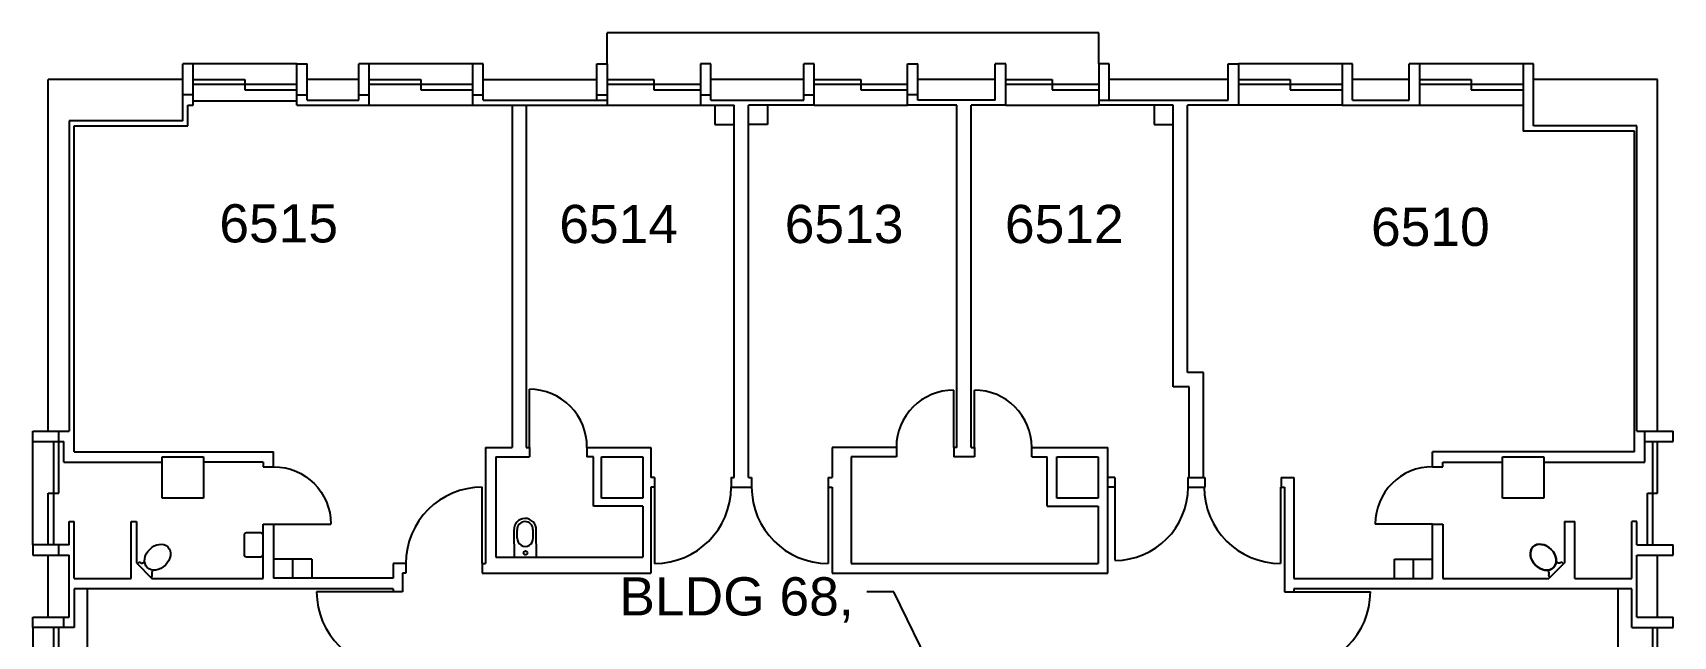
# Model space of a CAD drawing. Extents: x 2546 to 7662, y 1483 to 4928.
# Drawn here: x 2680 to 3710, y 4145 to 4524 of the extents above; entities that cross this region are included whole.
import ezdxf

# ---------------------------------------------------------------- set-up
doc = ezdxf.new("R2010")
doc.units = 0
doc.header["$LTSCALE"] = 150
doc.header["$MEASUREMENT"] = 0
doc.layers.get('0').update_dxf_attribs({"linetype": 'CONTINUOUS'})
for name, color, linetype in [('A-ANNO-TEXT-STAIR', 4, 'CONTINUOUS'), ('A-ANNO-TX192', 4, 'CONTINUOUS'), ('A-COLS', 5, 'CONTINUOUS'), ('A-DOOR', 2, 'CONTINUOUS'), ('A-FLOR-CASE', 3, 'CONTINUOUS'), ('A-FLOR-PFIX', 2, 'CONTINUOUS'), ('A-GLAZ', 2, 'CONTINUOUS'), ('A-GLAZ-SILL', 1, 'CONTINUOUS'), ('A-WALL-FULL', 6, 'CONTINUOUS')]:
    doc.layers.add(name, color=color, linetype=linetype)
doc.styles.add('ARIAL', font='arial.ttf')
doc.styles.get("Standard").update_dxf_attribs({"font": 'simplex'})
doc.dimstyles.new('DIM1-4', dxfattribs={"dimscale": 48, "dimtxt": 0.09375, "dimasz": 0.125, "dimexe": 0.125, "dimexo": 0.09375, "dimgap": 0, "dimtad": 1, "dimdec": 4, "dimzin": 7, "dimdsep": 46, "dimlunit": 4, "dimtxsty": 'Standard', "dimcen": 2.25, "dimdle": 1.5, "dimadec": 0, "dimazin": 0, "dimtfac": 1, "dimtdec": 4, "dimtix": 1, "dimtofl": 0, "dimtmove": 2, "dimatfit": 3, "dimfxl": 0, "dimtolj": 1, "dimtzin": 0, "dimarcsym": 0})

# ---------------------------------------------------------------- blocks, each defined once
blk = doc.blocks.new('ELLIPSE', base_point=(7228, 910))
blk.add_circle((7228, 910), 6)

msp = doc.modelspace()

# ---------------------------------------------------------------- linework, layer by layer
at = {"layer": 'A-COLS'}
for p, q in [((2761, 4257.2), (2787, 4257.2)), ((2761, 4231.2), (2761, 4257.2)), ((2787, 4257.2), (2787, 4231.2)), ((3036.9, 4257.2), (3062.9, 4257.2)), ((3036.9, 4231.2), (3036.9, 4257.2)), ((3062.9, 4257.2), (3062.9, 4231.2)), ((3322.9, 4257.2), (3348.9, 4257.2)), ((3322.9, 4231.2), (3322.9, 4257.2)), ((3348.9, 4257.2), (3348.9, 4231.2)), ((3602.8, 4257.2), (3628.8, 4257.2)), ((3602.8, 4231.2), (3602.8, 4257.2)), ((3628.8, 4257.2), (3628.8, 4231.2)), ((2787, 4231.2), (2761, 4231.2)), ((3062.9, 4231.2), (3036.9, 4231.2)), ((3348.9, 4231.2), (3322.9, 4231.2)), ((3628.8, 4231.2), (3602.8, 4231.2))]:
    msp.add_line(p, q, dxfattribs=at)
at = {"layer": 'A-DOOR'}
for p, q in [((2991.7, 4263.2), (2991.7, 4299.8)), ((3258.1, 4263.2), (3258.1, 4299.2)), ((3271.1, 4263.2), (3271.1, 4299.2)), ((2962, 4190.2), (2962, 4238.3)), ((3070.3, 4238.3), (3070.3, 4190.2)), ((3179.2, 4238.3), (3179.2, 4190.2)), ((3359.3, 4238.3), (3359.3, 4192.3)), ((3463.4, 4238.3), (3463.4, 4190.2)), ((2830.9, 4215), (2866.9, 4215)), ((3558.9, 4215), (3522.9, 4215)), ((2906, 4172.4), (2858, 4172.4)), ((3471.8, 4172.4), (3519.8, 4172.4))]:
    msp.add_line(p, q, dxfattribs=at)
for centre, radius, start, end in [((2991.5, 4263.5), 36.3, 359.5895, 89.5895), ((3258.1, 4263.2), 36, 90, 180), ((3271.1, 4263.2), 36, 0, 90), ((2962, 4190.2), 48, 90, 180), ((3070.3, 4238.3), 48, 270, 0), ((3179.2, 4238.3), 48, 180, 270), ((3359.3, 4238.2), 46, 270.0441, 0.0441), ((3463.4, 4238.3), 48, 180, 270), ((2906, 4172.4), 48, 180, 270), ((3471.8, 4172.4), 48, 270, 0)]:
    msp.add_arc(centre, radius, start, end, dxfattribs=at)
at = {"layer": 'A-DOOR', "extrusion": (0, 0, -1)}
msp.add_ellipse((2830.9, 4215), major_axis=(-25.5, 25.5), ratio=1, start_param=0.785398, end_param=2.356194, dxfattribs=at)
at = {"layer": 'A-DOOR'}
msp.add_ellipse((3558.9, 4215), major_axis=(25.5, 25.5), ratio=1, start_param=0.785398, end_param=2.356194, dxfattribs=at)
at = {"layer": 'A-FLOR-CASE'}
for p, q in [((3108.2, 4478.2), (3108.2, 4466.2)), ((3141.2, 4478.2), (3141.2, 4466.2)), ((3384, 4478.2), (3384, 4466.2)), ((3108.2, 4466.2), (3120.2, 4466.2)), ((3141.2, 4466.2), (3129.2, 4466.2)), ((3384, 4466.2), (3396, 4466.2)), ((2854.9, 4193), (2830.9, 4193)), ((2842.9, 4193), (2842.9, 4181)), ((2854.9, 4193), (2854.9, 4181)), ((3534.9, 4180.9), (3534.9, 4192.9)), ((3534.9, 4192.9), (3558.9, 4192.9)), ((3546.9, 4180.9), (3546.9, 4192.9))]:
    msp.add_line(p, q, dxfattribs=at)
at = {"layer": 'A-FLOR-PFIX'}
for p, q in [((2812.4, 4208), (2812.4, 4196)), ((2822.9, 4209.5), (2813.9, 4209.5)), ((2824.4, 4196), (2824.4, 4208)), ((2982.2, 4194), (2982, 4211)), ((2984, 4206.2), (2984, 4211.4)), ((2994, 4206.3), (2993.9, 4211.6)), ((2996.1, 4194.2), (2995.9, 4211.2)), ((2813.9, 4194.5), (2822.9, 4194.5)), ((3641.1, 4190), (3632.6, 4181.5))]:
    msp.add_line(p, q, dxfattribs=at)
msp.add_circle((2989.2, 4196.9), 1.22, dxfattribs=at)
for centre, radius, start, end in [((2988.9, 4211.6), 6.98, 90.7, 184.2412), ((2988.9, 4211.6), 4.98, 90.7, 184.2412), ((2988.9, 4211.6), 6.98, 357.1588, 90.7), ((2988.9, 4211.6), 4.98, 357.1588, 90.7), ((2813.9, 4208), 1.5, 90, 180), ((2822.9, 4208), 1.5, 0, 90), ((2989, 4206), 4.98, 177.1588, 4.2412), ((2813.9, 4196), 1.5, 180, 270), ((2822.9, 4196), 1.5, 270, 0), ((2746.8, 4189.3), 1.58, 63.4349, 153.4349), ((2748.2, 4192.3), 1.79, 246.7988, 3.2571), ((2753.2, 4182.9), 1.58, 296.5651, 26.5651), ((2756.3, 4184.3), 1.83, 89.344, 202.6996), ((3630.3, 4184.3), 1.79, 336.7988, 93.2571), ((3633.3, 4182.9), 1.58, 153.4349, 243.4349), ((3638.3, 4192.4), 1.83, 179.344, 292.6996), ((3639.7, 4189.3), 1.58, 26.5651, 116.5651)]:
    msp.add_arc(centre, radius, start, end, dxfattribs=at)
msp.add_ellipse((2758.1, 4194.2), major_axis=(6.47, 6.47), ratio=0.762295, dxfattribs=at)
at = {"layer": 'A-FLOR-PFIX', "extrusion": (0, 0, -1)}
msp.add_ellipse((3628.4, 4194.2), major_axis=(-6.47, 6.47), ratio=0.762295, dxfattribs=at)
at = {"layer": 'A-GLAZ'}
for p, q in [((2780.5, 4494.5), (2813, 4494.5)), ((2813, 4494.5), (2813, 4488)), ((2891, 4494.5), (2923.5, 4494.5)), ((2923.5, 4494.5), (2923.5, 4488)), ((3040.5, 4494.5), (3069.8, 4494.5)), ((3069.8, 4494.5), (3069.8, 4488)), ((3170.5, 4494.5), (3199.8, 4494.5)), ((3199.8, 4494.5), (3199.8, 4488)), ((3290.8, 4494.5), (3320, 4494.5)), ((3320, 4494.5), (3320, 4488)), ((3437, 4494.5), (3469.5, 4494.5)), ((3469.5, 4494.5), (3469.5, 4488)), ((3550.8, 4494.5), (3583.2, 4494.5)), ((3583.2, 4494.5), (3583.2, 4488)), ((2845.5, 4491.2), (2780.5, 4491.2)), ((2813, 4488), (2845.5, 4488)), ((2956, 4491.2), (2891, 4491.2)), ((2923.5, 4488), (2956, 4488)), ((3099, 4491.2), (3040.5, 4491.2)), ((3069.8, 4488), (3099, 4488)), ((3229, 4491.2), (3170.5, 4491.2)), ((3199.8, 4488), (3229, 4488)), ((3349.2, 4491.2), (3290.8, 4491.2)), ((3320, 4488), (3349.2, 4488)), ((3502, 4491.2), (3437, 4491.2)), ((3469.5, 4488), (3502, 4488)), ((3615.8, 4491.2), (3550.8, 4491.2)), ((3583.2, 4488), (3615.8, 4488)), ((2692.8, 4267), (2692.8, 4202)), ((2696, 4234.5), (2696, 4267)), ((3697, 4267), (3697, 4202)), ((3700.2, 4234.5), (3700.2, 4267)), ((2689.5, 4202), (2689.5, 4234.5)), ((2689.5, 4234.5), (2696, 4234.5)), ((3693.8, 4202), (3693.8, 4234.5)), ((3693.8, 4234.5), (3700.2, 4234.5)), ((2692.8, 4150), (2692.8, 4085)), ((2696, 4117.5), (2696, 4150)), ((3697, 4150), (3697, 4085)), ((3700.2, 4117.5), (3700.2, 4150))]:
    msp.add_line(p, q, dxfattribs=at)
at = {"layer": 'A-GLAZ-SILL'}
for p, q in [((3349.2, 4523.8), (3040.5, 4523.8)), ((3040.5, 4504.2), (3040.5, 4523.8)), ((3349.2, 4504.2), (3349.2, 4523.8)), ((2845.5, 4504.2), (2780.5, 4504.2)), ((2956, 4504.2), (2891, 4504.2)), ((3502, 4504.2), (3437, 4504.2)), ((3615.8, 4504.2), (3550.8, 4504.2)), ((2845.5, 4480.8), (2780.5, 4480.8)), ((2891, 4478.2), (2956, 4478.2)), ((3040.5, 4478.2), (3099, 4478.2)), ((3170.5, 4478.2), (3229, 4478.2)), ((3290.8, 4478.2), (3349.2, 4478.2)), ((3502, 4478.2), (3437, 4478.2)), ((3550.8, 4478.2), (3615.8, 4478.2)), ((2679.8, 4202), (2679.8, 4267)), ((2714.2, 4069.5), (2714.2, 4174.4)), ((3675.5, 4069.5), (3675.5, 4174.4)), ((2679.8, 4150), (2679.8, 4085))]:
    msp.add_line(p, q, dxfattribs=at)
at = {"layer": 'A-WALL-FULL'}
for p, q in [((2780.5, 4504.2), (2774, 4504.2)), ((2774, 4468.5), (2774, 4504.2)), ((2780.5, 4478.2), (2780.5, 4504.2)), ((2845.5, 4504.2), (2852, 4504.2)), ((2845.5, 4478.2), (2845.5, 4504.2)), ((2852, 4481.5), (2852, 4504.2)), ((2891, 4504.2), (2884.5, 4504.2)), ((2884.5, 4481.5), (2884.5, 4504.2)), ((2891, 4478.2), (2891, 4504.2)), ((2962.5, 4504.2), (2956, 4504.2)), ((2956, 4504.2), (2956, 4478.2)), ((2962.5, 4481.5), (2962.5, 4504.2)), ((3034, 4504.2), (3040.5, 4504.2)), ((3034, 4481.5), (3034, 4504.2)), ((3040.5, 4504.2), (3040.5, 4478.2)), ((3105.5, 4504.2), (3099, 4504.2)), ((3099, 4504.2), (3099, 4478.2)), ((3105.5, 4481.5), (3105.5, 4504.2)), ((3170.5, 4504.2), (3164, 4504.2)), ((3164, 4481.5), (3164, 4504.2)), ((3170.5, 4478.2), (3170.5, 4504.2)), ((3229, 4504.2), (3235.5, 4504.2)), ((3229, 4478.2), (3229, 4504.2)), ((3235.5, 4481.5), (3235.5, 4504.2)), ((3290.8, 4504.2), (3284.2, 4504.2)), ((3284.2, 4481.5), (3284.2, 4504.2)), ((3290.8, 4478.2), (3290.8, 4504.2)), ((3355.8, 4504.2), (3349.2, 4504.2)), ((3349.2, 4504.2), (3349.2, 4478.2)), ((3355.8, 4481.5), (3355.8, 4504.2)), ((3430.5, 4504.2), (3437, 4504.2)), ((3430.5, 4481.5), (3430.5, 4504.2)), ((3437, 4504.2), (3437, 4478.2)), ((3508.5, 4504.2), (3502, 4504.2)), ((3502, 4504.2), (3502, 4478.2)), ((3508.5, 4481.5), (3508.5, 4504.2)), ((3550.8, 4504.2), (3544.2, 4504.2)), ((3544.2, 4481.5), (3544.2, 4504.2)), ((3550.8, 4478.2), (3550.8, 4504.2)), ((3622.2, 4504.2), (3615.8, 4504.2)), ((3615.8, 4504.2), (3615.8, 4462)), ((3622.2, 4465.2), (3622.2, 4504.2)), ((2689.5, 4273.5), (2689.5, 4494.5)), ((2774, 4494.5), (2689.5, 4494.5)), ((2884.5, 4494.5), (2852, 4494.5)), ((2962.5, 4494.5), (3034, 4494.5)), ((3164, 4494.5), (3105.5, 4494.5)), ((3284.2, 4494.5), (3235.5, 4494.5)), ((3430.5, 4494.5), (3355.8, 4494.5)), ((3544.2, 4494.5), (3508.5, 4494.5)), ((3700.2, 4494.5), (3622.2, 4494.5)), ((3700.2, 4273.5), (3700.2, 4494.5)), ((2780.5, 4484.8), (2774, 4484.8)), ((2845.5, 4484.8), (2852, 4484.8)), ((2884.5, 4484.8), (2891, 4484.8)), ((2956, 4484.8), (2962.5, 4484.8)), ((3034, 4484.8), (3040.5, 4484.8)), ((3099, 4484.8), (3105.5, 4484.8)), ((3164, 4484.8), (3170.5, 4484.8)), ((3235.5, 4484.8), (3229, 4484.8)), ((2777.2, 4465.2), (2777.2, 4478.2)), ((2777.2, 4478.2), (2780.5, 4478.2)), ((2845.5, 4478.2), (2891, 4478.2)), ((2852, 4481.5), (2884.5, 4481.5)), ((2956, 4478.2), (3040.5, 4478.2)), ((2962.5, 4481.5), (3040.5, 4481.5)), ((2980.8, 4478.2), (2980.8, 4263.2)), ((2989.7, 4478.2), (2989.7, 4263.2)), ((3099, 4478.2), (3120.2, 4478.2)), ((3105.5, 4481.5), (3164, 4481.5)), ((3120.2, 4244.3), (3120.2, 4478.2)), ((3129.2, 4244.3), (3129.2, 4478.2)), ((3170.5, 4478.2), (3129.2, 4478.2)), ((3260.1, 4478.2), (3229, 4478.2)), ((3284.2, 4481.5), (3235.5, 4481.5)), ((3260.1, 4263.2), (3260.1, 4478.2)), ((3269.1, 4263.2), (3269.1, 4478.2)), ((3290.8, 4478.2), (3269.1, 4478.2)), ((3349.2, 4481.5), (3430.5, 4481.5)), ((3396, 4478.2), (3349.2, 4478.2)), ((3396, 4301.3), (3396, 4478.2)), ((3437, 4478.2), (3405, 4478.2)), ((3405, 4310.3), (3405, 4478.2)), ((3502, 4478.2), (3550.8, 4478.2)), ((3508.5, 4481.5), (3544.2, 4481.5)), ((2702.5, 4468.5), (2702.5, 4273.5)), ((2774, 4468.5), (2702.5, 4468.5)), ((2705.8, 4260.5), (2705.8, 4465.2)), ((2705.8, 4465.2), (2777.2, 4465.2)), ((3685.6, 4462), (3615.8, 4462)), ((3687.2, 4465.2), (3622.2, 4465.2)), ((3685.6, 4260.5), (3685.6, 4462)), ((3687.2, 4273.5), (3687.2, 4465.2)), ((3415, 4310.3), (3405, 4310.3)), ((3415, 4244.3), (3415, 4310.3)), ((3406, 4301.3), (3396, 4301.3)), ((3406, 4244.3), (3406, 4301.3)), ((2679.8, 4267), (2679.8, 4273.5)), ((2679.8, 4273.5), (2702.5, 4273.5)), ((2679.8, 4267), (2699.2, 4267)), ((2696, 4267), (2696, 4273.5)), ((2699.2, 4254), (2699.2, 4267)), ((3687.2, 4273.5), (3710, 4273.5)), ((3692.1, 4254), (3692.1, 4273.5)), ((3692.1, 4267), (3710, 4267)), ((3710, 4267), (3710, 4273.5)), ((2705.8, 4260.5), (2830.9, 4260.5)), ((2830.9, 4251), (2830.9, 4260.5)), ((2964, 4263.2), (2964, 4190.2)), ((2964, 4263.2), (2980.8, 4263.2)), ((2970.5, 4257.2), (2991.7, 4257.2)), ((2970.5, 4257.2), (2970.5, 4194.2)), ((2989.7, 4263.2), (2991.7, 4263.2)), ((2991.7, 4263.2), (2991.7, 4257.2)), ((3027.7, 4263.2), (3067.8, 4263.2)), ((3027.7, 4263.2), (3027.7, 4257.2)), ((3031.9, 4257.2), (3027.7, 4257.2)), ((3031.9, 4226.2), (3031.9, 4257.2)), ((3067.8, 4263.2), (3067.8, 4244.3)), ((3181.8, 4263.2), (3181.8, 4244.3)), ((3222.1, 4263.2), (3181.8, 4263.2)), ((3193.8, 4257.2), (3193.8, 4190.2)), ((3222.1, 4257.2), (3193.8, 4257.2)), ((3222.1, 4263.2), (3222.1, 4257.2)), ((3258.1, 4263.2), (3258.1, 4257.2)), ((3260.1, 4263.2), (3258.1, 4263.2)), ((3271.1, 4257.2), (3258.1, 4257.2)), ((3269.1, 4263.2), (3271.1, 4263.2)), ((3271.1, 4263.2), (3271.1, 4257.2)), ((3307.1, 4263.2), (3354.9, 4263.2)), ((3307.1, 4257.2), (3307.1, 4263.2)), ((3307.1, 4257.2), (3316.9, 4257.2)), ((3316.9, 4226.2), (3316.9, 4257.2)), ((3354.9, 4184.2), (3354.9, 4263.2)), ((3685.6, 4260.5), (3558.9, 4260.5)), ((3558.9, 4251), (3558.9, 4260.5)), ((2699.2, 4254), (2761, 4254)), ((2824.4, 4254), (2787, 4254)), ((2824.4, 4254), (2824.4, 4251)), ((2824.4, 4251), (2830.9, 4251)), ((3558.9, 4251), (3565.4, 4251)), ((3565.4, 4251), (3565.4, 4254)), ((3565.4, 4254), (3602.8, 4254)), ((3628.8, 4254), (3692.1, 4254)), ((3070.3, 4244.3), (3067.8, 4244.3)), ((3070.3, 4238.3), (3067.8, 4238.3)), ((3067.8, 4238.3), (3067.8, 4184.2)), ((3070.3, 4244.3), (3070.3, 4238.3)), ((3118.2, 4244.3), (3120.2, 4244.3)), ((3118.3, 4244.3), (3118.3, 4238.3)), ((3118.3, 4238.3), (3131.2, 4238.3)), ((3129.2, 4244.3), (3131.2, 4244.3)), ((3131.2, 4244.3), (3131.2, 4238.3)), ((3179.2, 4244.3), (3181.8, 4244.3)), ((3179.2, 4244.3), (3179.2, 4238.3)), ((3179.2, 4238.3), (3181.8, 4238.3)), ((3181.8, 4238.3), (3181.8, 4184.2)), ((3359.3, 4244.3), (3354.9, 4244.3)), ((3359.3, 4238.3), (3354.9, 4238.3)), ((3359.3, 4244.3), (3359.3, 4238.3)), ((3405.2, 4244.3), (3405.2, 4238.3)), ((3405.2, 4244.3), (3415.8, 4244.3)), ((3405.2, 4238.3), (3415.8, 4238.3)), ((3415.8, 4244.3), (3415.8, 4238.3)), ((3463.8, 4244.3), (3463.8, 4238.3)), ((3463.8, 4244.3), (3471.8, 4244.3)), ((3463.8, 4238.3), (3465.8, 4238.3)), ((3465.8, 4238.3), (3465.8, 4172.4)), ((3471.8, 4244.3), (3471.8, 4180.9)), ((3062.9, 4226.2), (3031.9, 4226.2)), ((3062.9, 4226.2), (3062.9, 4194.2)), ((3316.9, 4226.2), (3348.9, 4226.2)), ((3348.9, 4226.2), (3348.9, 4190.2)), ((2702.5, 4202), (2702.5, 4216.6)), ((2702.5, 4216.6), (2705.8, 4216.6)), ((2705.8, 4180.9), (2705.8, 4216.6)), ((2741.5, 4180.9), (2741.5, 4216.6)), ((2741.5, 4216.6), (2744.8, 4216.6)), ((2744.8, 4216.6), (2744.8, 4190.6)), ((2824.4, 4180.9), (2824.4, 4215)), ((2824.4, 4215), (2830.9, 4215)), ((2830.9, 4215), (2830.9, 4181)), ((3558.9, 4180.9), (3558.9, 4215)), ((3558.9, 4215), (3565.4, 4215)), ((3565.4, 4215), (3565.4, 4180.9)), ((3641.8, 4216.6), (3648.2, 4216.6)), ((3641.8, 4216.6), (3641.8, 4190.6)), ((3648.2, 4180.9), (3648.2, 4216.6)), ((3684, 4180.9), (3684, 4216.6)), ((3687.2, 4216.6), (3684, 4216.6)), ((3687.2, 4202), (3687.2, 4216.6)), ((2679.8, 4202), (2679.8, 4195.5)), ((2702.5, 4202), (2679.8, 4202)), ((2679.8, 4195.5), (2702.5, 4195.5)), ((2689.5, 4156.5), (2689.5, 4195.5)), ((2696, 4195.5), (2696, 4202)), ((2702.5, 4156.5), (2702.5, 4195.5)), ((2970.5, 4194.2), (3062.9, 4194.2)), ((3687.2, 4202), (3710, 4202)), ((3687.2, 4156.5), (3687.2, 4195.5)), ((3687.2, 4195.5), (3710, 4195.5)), ((3700.2, 4156.5), (3700.2, 4195.5)), ((3710, 4195.5), (3710, 4202)), ((2744.8, 4190.6), (2754.5, 4180.9)), ((2906, 4190.2), (2906, 4181)), ((2914, 4190.2), (2906, 4190.2)), ((2912, 4184.2), (2912, 4172.4)), ((2914, 4184.2), (2912, 4184.2)), ((2914, 4190.2), (2914, 4184.2)), ((2962, 4190.2), (2962, 4184.2)), ((2962, 4190.2), (2964, 4190.2)), ((2962, 4184.2), (3067.8, 4184.2)), ((3181.8, 4184.2), (3354.9, 4184.2)), ((3193.8, 4190.2), (3348.9, 4190.2)), ((3641.8, 4190.6), (3632, 4180.9)), ((2705.8, 4180.9), (2741.5, 4180.9)), ((2906, 4174.4), (2705.8, 4174.4)), ((2705.8, 4174.4), (2705.8, 4150)), ((2754.5, 4180.9), (2824.4, 4180.9)), ((2906, 4181), (2830.9, 4181)), ((2906, 4174.4), (2906, 4172.4)), ((3471.8, 4180.9), (3558.9, 4180.9)), ((3684, 4174.4), (3471.8, 4174.4)), ((3471.8, 4174.4), (3471.8, 4172.4)), ((3565.4, 4180.9), (3632, 4180.9)), ((3648.2, 4180.9), (3684, 4180.9)), ((3684, 4150), (3684, 4174.4)), ((2912, 4172.4), (2906, 4172.4)), ((3465.8, 4172.4), (3471.8, 4172.4)), ((2679.8, 4150), (2679.8, 4156.5)), ((2679.8, 4156.5), (2702.5, 4156.5)), ((2699.2, 4150), (2699.2, 4156.5)), ((3687.2, 4156.5), (3710, 4156.5)), ((3710, 4150), (3710, 4156.5)), ((2705.8, 4150), (2679.8, 4150)), ((3684, 4150), (3710, 4150))]:
    msp.add_line(p, q, dxfattribs=at)

# ---------------------------------------------------------------- block references
at = {"layer": 'A-FLOR-PFIX', "xscale": 1.1625, "yscale": 1.525, "rotation": 225}
msp.add_blockref('ELLIPSE', (3628.4, 4194.2), dxfattribs=at)

# ---------------------------------------------------------------- texts
at = {"layer": 'A-ANNO-TEXT-STAIR', "style": 'ARIAL'}
msp.add_text('BLDG 68, ', height=24, dxfattribs=at).set_placement((3048.1, 4157.6))
at = {"layer": 'A-ANNO-TX192', "style": 'ARIAL'}
for s, p in [('6515', (2796.9, 4392)), ('6514', (3010.4, 4391.6)), ('6513', (3152, 4391.6)), ('6512', (3290.3, 4391.6)), ('6510', (3520.2, 4389.8))]:
    msp.add_text(s, height=24, dxfattribs=at).set_placement(p)

# ---------------------------------------------------------------- leaders
at = {"layer": 'A-ANNO-TEXT-STAIR'}
msp.add_leader([(3287.3, 4035.9), (3220.6, 4172.5), (3203.5, 4172.5)], dimstyle='DIM1-4', override={"dimscale": 96, "dimgap": 0, "dimtad": 0, "dimldrblk": 'DotBlank'}, dxfattribs=at)

doc.saveas('drawing.dxf')
